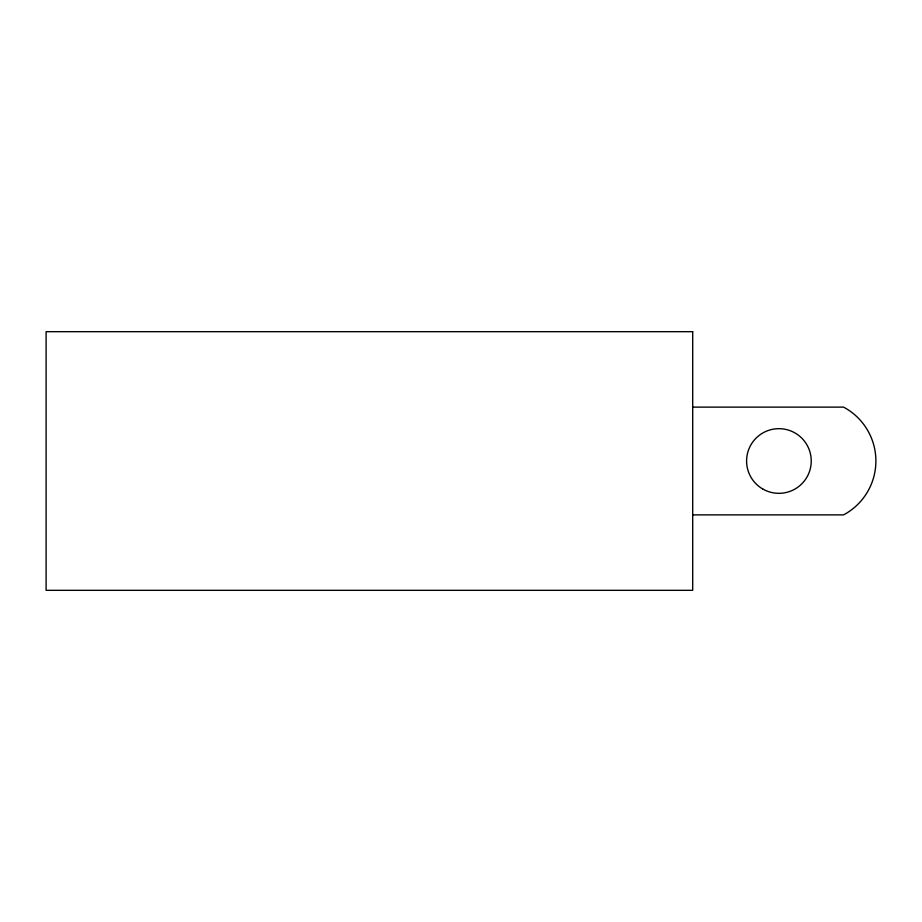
<?xml version="1.0" encoding="UTF-8"?>
<svg xmlns="http://www.w3.org/2000/svg" width="922" height="922" viewBox="0 0 922 922"><rect width="100%" height="100%" fill="white"/><g stroke="black" fill="none" stroke-linecap="round" stroke-linejoin="round"><path stroke-width="1.38" d="M692.699 407.121L843.572 407.121A61.071 61.071 0 0 1 843.572 514.879L692.699 514.879M692.699 331.678L46.1 331.678L46.1 590.322L692.699 590.322L692.699 331.678M762.748 488.994A32.328 32.328 0 0 0 811.245 461A32.328 32.328 0 0 0 762.748 433.006A32.328 32.328 0 0 0 762.748 488.994"/></g></svg>
